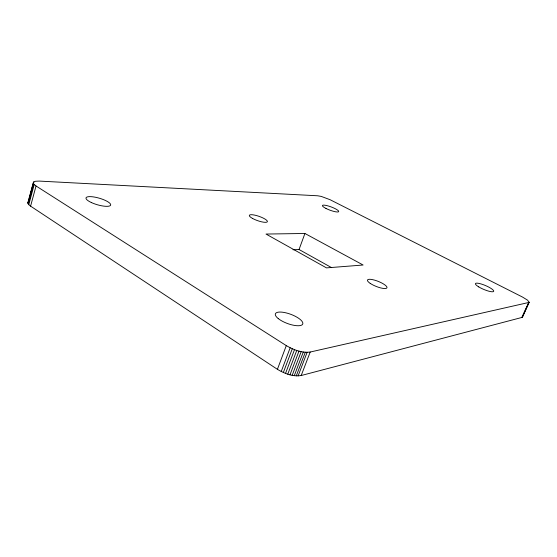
<?xml version="1.0" encoding="UTF-8"?>
<svg xmlns="http://www.w3.org/2000/svg" width="557" height="557" viewBox="0 0 557 557"><rect width="100%" height="100%" fill="white"/><g stroke="black" fill="none" stroke-linecap="round" stroke-linejoin="round"><path stroke-width="0.84" d="M529.094 302.402L527.625 300.202L522.529 297.069L330.113 199.726L321.25 196.412L317.678 195.786L39.317 181.088L35.439 181.262L33.427 182.243L33.629 183.901L36.045 185.982L286.291 345.612C293.442 349.768 301.797 353.117 310.207 352.031L529.094 302.402L522.466 317.037L521.812 317.469L301.198 375.522C292.857 376.894 284.446 373.566 277.414 369.326L30.586 206.146L28.769 204.684L27.85 202.755L33.427 182.243M522.466 317.037L529.15 302.089M27.906 203.347L33.309 183.288M29.612 197.624L30.28 195.131M30.732 193.467L31.401 190.974M31.846 189.31L32.522 186.818M32.967 185.161L33.866 181.833M28.212 203.994L33.629 183.901M28.769 204.684L34.2 184.562M30.586 206.146L36.045 185.982M292.968 249.773L299.046 249.515L304.923 233.48L363.115 265.014L326.499 267.882L266.002 234.051L304.923 233.48M27.85 202.755L28.045 202.233M277.414 369.326L286.291 345.612M281.236 371.526L290.169 347.777M283.346 372.508L292.293 348.759M285.532 373.399L294.5 349.65M287.76 374.172L296.749 350.43M289.981 374.819L298.991 351.091M292.167 375.321L301.184 351.62M294.277 375.676L303.3 352.003M296.268 375.871L305.292 352.24M298.106 375.912L307.13 352.323M301.198 375.522L310.207 352.031M521.812 317.469L528.677 302.479M299.046 249.515L331.638 267.659M522.41 316.299L522.529 316.703M278.249 318.583A14.593 4.888 20.4 0 0 301.873 324.982A14.593 4.888 20.4 0 0 287.113 313.138A14.593 4.888 20.4 0 0 278.249 318.583M91.327 202.525A12.832 3.419 16.2 0 0 110.655 205.073A12.832 3.419 16.2 0 0 93.026 196.851A12.832 3.419 16.2 0 0 91.327 202.525M478.742 286.897A9.901 2.117 22.9 0 0 493.606 291.471A9.901 2.117 22.9 0 0 481.387 284.042A9.901 2.117 22.9 0 0 478.742 286.897M325.977 208.45A8.689 1.734 20.4 0 0 338.719 211.583A8.689 1.734 20.4 0 0 327.029 205.637A8.689 1.734 20.4 0 0 325.977 208.45M370.21 283.374A10.472 2.722 21.7 0 0 386.635 288.171A10.472 2.722 21.7 0 0 374.847 280.213A10.472 2.722 21.7 0 0 370.21 283.374M252.648 218.504A9.553 2.27 19.3 0 0 267.29 221.846A9.553 2.27 19.3 0 0 255.155 215.225A9.553 2.27 19.3 0 0 252.648 218.504"/></g></svg>
